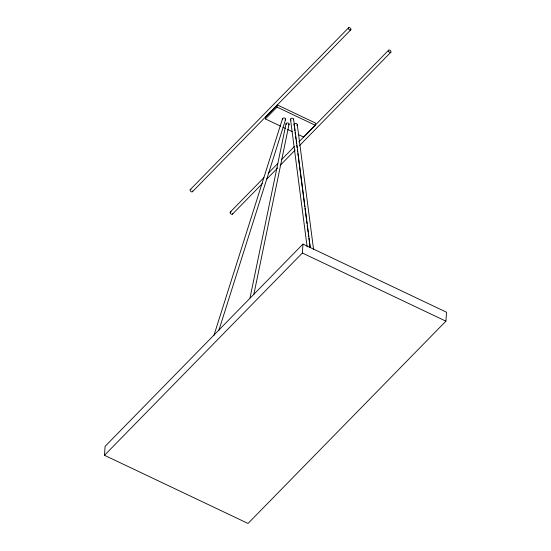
<?xml version="1.0" encoding="UTF-8"?>
<svg xmlns="http://www.w3.org/2000/svg" width="551" height="551" viewBox="0 0 551 551"><rect width="100%" height="100%" fill="white"/><g stroke="black" fill="none" stroke-linecap="round" stroke-linejoin="round"><path stroke-width="0.83" d="M104.483 455.291L105.089 446.358L302.967 244.079L446.517 312.238L445.911 321.171L248.033 523.45L104.483 455.291L302.361 253.012L302.967 244.079M280.721 126.207L265.424 118.94L265.561 116.888M265.424 118.94L277.022 107.087L277.16 105.034L192.533 191.624M315.275 125.139L315.42 123.018L277.339 104.931M250.002 297.974L286.031 123.844M253.887 294.234L289.089 124.113M213.884 335.573L282.518 118.72M218.74 330.738L285.659 119.319M190.205 189.668L348.507 27.846M265.74 116.791L350.835 29.795M230.242 212.087L263.95 177.615M268.165 173.31L277.8 163.461M281.409 159.769L294.654 146.229M298.869 141.917L388.545 50.258M232.57 214.036L262.662 183.269M266.278 179.578L277.711 167.89M280.122 165.431L295.171 150.044M299.379 145.739L390.873 52.214M277.022 107.087L315.268 125.249L303.677 137.103L298.318 134.561M283.021 127.295L285.315 128.383M287.608 129.478L292.202 131.655M302.361 253.012L445.911 321.171M297.258 124.512L313.609 249.713M293.58 119.181L310.289 247.592M294.076 124.643L294.296 126.351M294.523 128.052L294.854 130.615M295.081 132.323L295.412 134.878M295.632 136.586L295.97 139.141M296.19 140.849L296.528 143.405M296.748 145.113L297.085 147.668M297.306 149.376L297.636 151.931M297.864 153.639L298.194 156.195M298.422 157.903L304.765 206.508M304.985 208.209L306.439 219.298M306.659 220.999L306.99 223.561M307.217 225.263L308.105 232.088M308.326 233.796L308.663 236.351M308.884 238.06L310.11 247.433M290.522 119.326L307.134 246.903M192.623 190.921A1.529 0.971 44.4 0 1 191.686 191.893A1.529 0.971 44.4 0 1 190.136 190.446A1.529 0.971 44.4 0 1 190.97 189.386M286.251 124.492A1.55 1.054 3.9 0 1 286.72 123.066A1.55 1.054 3.9 0 1 288.848 123.445A1.55 1.054 3.9 0 1 288.435 124.884M291.21 120.104A1.55 1.054 3.9 0 1 290.721 118.665A1.55 1.054 3.9 0 1 292.795 118.355A1.55 1.054 3.9 0 1 293.428 119.781M282.842 119.725A1.605 1.088 3.9 0 1 283.049 118.203A1.605 1.088 3.9 0 1 285.301 118.417A1.605 1.088 3.9 0 1 285.101 119.946M294.193 124.953A1.598 1.088 3.9 0 1 294.854 123.61A1.598 1.088 3.9 0 1 296.927 123.954A1.598 1.088 3.9 0 1 296.81 125.38M232.687 213.568A1.529 0.971 44.4 0 1 231.523 214.256A1.529 0.971 44.4 0 1 230.139 212.707A1.529 0.971 44.4 0 1 231.124 211.818M348.494 28.783A1.529 0.971 44.4 0 0 350.698 29.94A1.529 0.971 44.4 0 0 349.816 27.743A1.529 0.971 44.4 0 0 348.494 28.783M388.531 51.202A1.529 0.971 44.4 0 0 390.742 52.359A1.529 0.971 44.4 0 0 389.853 50.155A1.529 0.971 44.4 0 0 388.531 51.202"/></g></svg>
